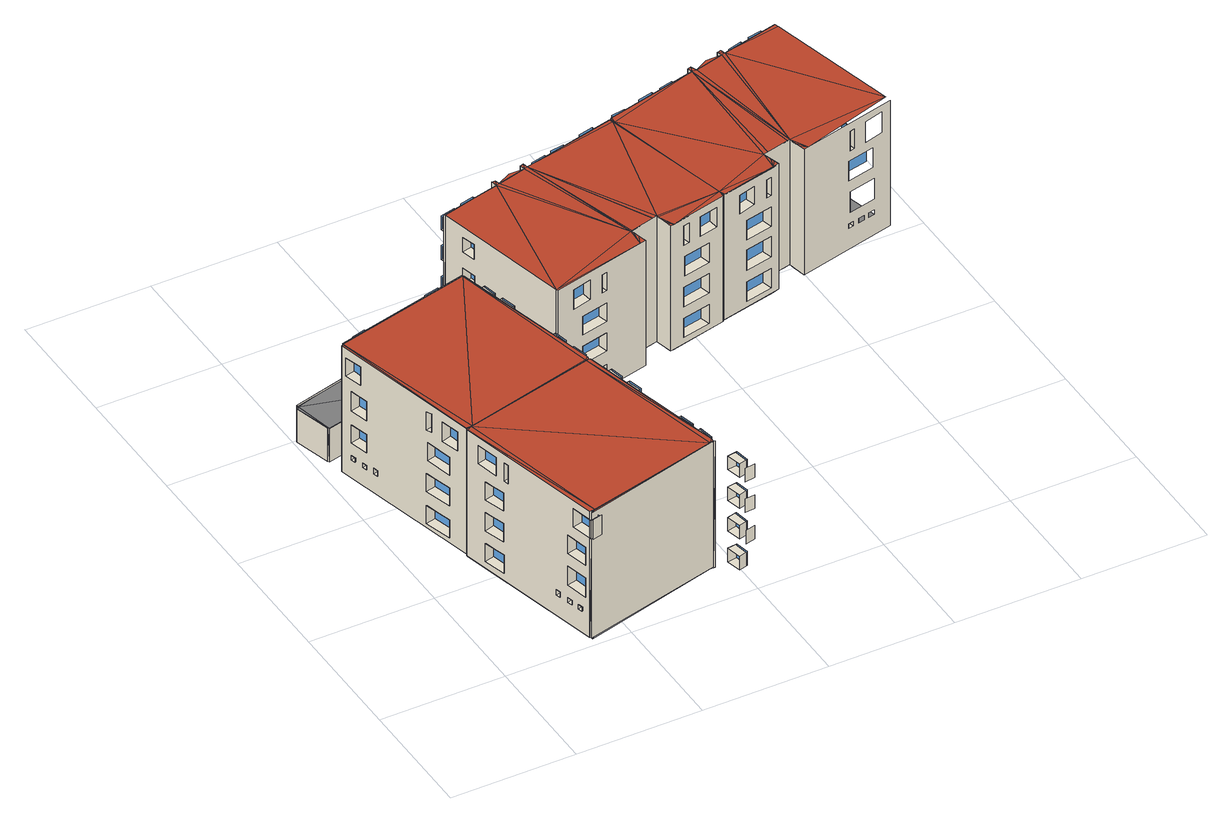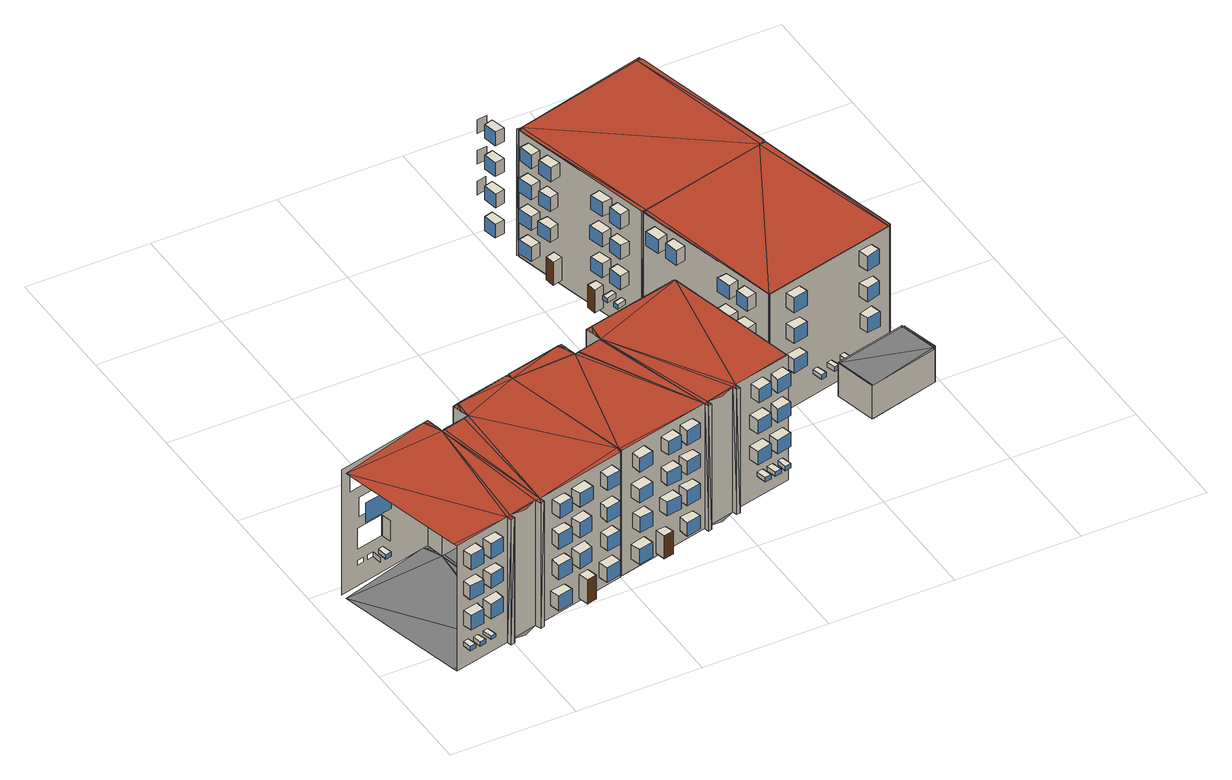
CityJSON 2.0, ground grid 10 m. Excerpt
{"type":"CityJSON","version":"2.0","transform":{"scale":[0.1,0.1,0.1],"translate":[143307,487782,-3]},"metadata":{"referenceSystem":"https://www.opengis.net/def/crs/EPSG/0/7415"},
"CityObjects":{
"building1":{"type":"Building","geometry":[{"type":"MultiSurface","lod":"2.2","boundaries":[[[0,1,2]],[[3,0,2]],[[4,0,5]],[[6,7,3]],[[3,2,8]],[[0,9,1]],[[2,10,8]],[[9,11,1]],[[12,13,2,1],[14,15,16,17],[18,19,20,21],[22,23,24,25],[26,27,28,29],[30,31,32,33],[34,35,36,37],[38,39,40,41],[42,43,44,45],[46,47,48,49],[50,51,52,53],[54,55,56,57]],[[41,58,59,40]],[[33,60,61,32]],[[37,62,63,36]],[[40,59,64,39]],[[38,65,58,41]],[[57,66,67,56]],[[54,68,66,57]],[[56,67,69,55]],[[70,71,72,73]],[[55,69,68,54]],[[32,61,74,31]],[[36,63,75,35]],[[30,76,60,33]],[[34,77,62,37]],[[39,64,65,38]],[[53,78,79,52]],[[50,80,78,53]],[[52,79,81,51]],[[31,74,76,30]],[[35,75,77,34]],[[51,81,80,50]],[[49,82,83,48]],[[46,84,82,49]],[[48,83,85,47]],[[47,85,84,46]],[[10,86,8]],[[87,11,9]],[[65,64,59,58]],[[13,86,10]],[[87,12,11]],[[68,69,67,66]],[[76,74,61,60]],[[77,75,63,62]],[[45,88,89,44]],[[42,90,88,45]],[[44,89,91,43]],[[92,93,94]],[[12,95,96]],[[43,91,90,42]],[[29,97,98,28]],[[21,99,100,20]],[[25,101,102,24]],[[80,81,79,78]],[[17,103,104,16]],[[26,105,97,29]],[[28,98,106,27]],[[18,107,99,21]],[[20,100,108,19]],[[22,109,101,25]],[[24,102,110,23]],[[84,85,83,82]],[[14,111,103,17]],[[16,104,112,15]],[[27,106,105,26]],[[19,108,107,18]],[[23,110,109,22]],[[113,114,92,12],[115,116,117,118],[119,120,121,122],[123,124,125,126],[127,128,129,130],[131,132,133,134],[135,136,137,138],[139,140,141,142],[143,144,145,146],[147,148,149,150],[151,152,153,154],[155,156,157,158]],[[15,112,111,14]],[[130,159,160,129]],[[94,93,161]],[[95,162,96]],[[127,163,159,130]],[[129,160,164,128]],[[154,165,166,153]],[[146,167,168,145]],[[150,169,170,149]],[[93,114,161]],[[162,113,96]],[[128,164,163,127]],[[151,171,165,154]],[[153,166,172,152]],[[143,173,167,146]],[[145,168,174,144]],[[147,175,169,150]],[[149,170,176,148]],[[90,91,89,88]],[[158,177,178,157]],[[155,179,177,158]],[[157,178,180,156]],[[152,172,171,151]],[[144,174,173,143]],[[148,176,175,147]],[[156,180,179,155]],[[105,106,98,97]],[[107,108,100,99]],[[109,110,102,101]],[[111,112,104,103]],[[114,113,161]],[[181,182,183]],[[113,162,161]],[[184,185,183,182]],[[183,185,181]],[[184,182,186]],[[181,186,182]],[[187,188,186]],[[187,186,181]],[[142,189,190,141]],[[141,190,191,140]],[[139,192,189,142]],[[163,164,160,159]],[[161,162,193]],[[140,191,192,139]],[[162,194,193]],[[126,195,196,125]],[[122,197,198,121]],[[138,199,200,137]],[[137,200,201,136]],[[135,202,199,138]],[[185,184,203]],[[181,185,203]],[[184,186,204]],[[171,172,166,165]],[[173,174,168,167]],[[136,201,202,135]],[[175,176,170,169]],[[118,205,206,117]],[[123,207,195,126]],[[125,196,208,124]],[[119,209,197,122]],[[121,198,210,120]],[[134,211,212,133]],[[133,212,213,132]],[[131,214,211,134]],[[179,180,178,177]],[[115,215,205,118]],[[117,206,216,116]],[[124,208,207,123]],[[120,210,209,119]],[[132,213,214,131]],[[184,204,203]],[[116,216,215,115]],[[203,204,217]],[[203,217,218]],[[192,191,190,189]],[[202,201,200,199]],[[207,208,196,195]],[[209,210,198,197]],[[214,213,212,211]],[[215,216,206,205]],[[219,220,221,222]],[[223,224,225,226]],[[227,228,229,230]],[[187,181,231]],[[186,188,232]],[[233,181,203]],[[204,186,234]],[[203,218,235]],[[236,217,204]],[[222,221,237,238]],[[239,240,220,219]],[[241,242,224,223]],[[226,225,243,244]],[[240,237,221,220]],[[245,246,228,227]],[[230,229,247,248]],[[6,249,7]],[[250,4,5]],[[242,243,225,224]],[[246,247,229,228]],[[250,87,9]],[[8,86,249]],[[238,237,240,239]],[[244,243,242,241]],[[248,247,246,245]],[[188,187,231,232]],[[217,218,251,252]],[[94,161,253]],[[254,162,95]],[[193,255,161]],[[194,162,256]],[[233,231,181]],[[234,186,232]],[[233,203,235]],[[204,234,236]],[[0,3,257,258]],[[259,260,261,262]],[[263,264,260,259]],[[262,261,265,266]],[[264,265,261,260]],[[266,265,264,263]],[[12,92,267,268]],[[12,13,269,268]],[[270,271,272,273]],[[256,255,193,194],[241,244,226,223],[239,238,222,219],[245,248,230,227],[274,275,276,277],[278,279,280,281],[282,283,284,285],[263,266,262,259],[286,287,273,270],[288,289,290,291]],[[273,272,292,287]],[[286,293,271,270]],[[293,292,272,271]],[[287,292,293,286]],[[234,232,231]],[[233,234,231]],[[294,234,233]],[[294,295,234]],[[233,296,294]],[[234,295,297]],[[234,297,236]],[[233,235,296]],[[252,251,294,295]],[[297,252,236]],[[235,251,296]],[[86,298,249]],[[299,87,250]],[[291,300,301,290]],[[288,302,300,291]],[[290,301,303,289]],[[302,303,301,300]],[[299,254,95]],[[94,253,304]],[[289,303,302,288]],[[161,255,253]],[[256,162,254]],[[281,305,306,280]],[[285,307,308,284]],[[277,309,310,276]],[[278,311,305,281]],[[280,306,312,279]],[[282,313,307,285]],[[284,308,314,283]],[[311,312,306,305]],[[276,310,315,275]],[[274,316,309,277]],[[313,314,308,307]],[[316,315,310,309]],[[279,312,311,278]],[[283,314,313,282]],[[275,315,316,274]],[[249,317,257]],[[250,258,318]],[[257,319,249]],[[258,250,320]],[[257,258,320]],[[249,298,317]],[[299,250,318]],[[257,320,319]],[[321,322,323,324]],[[325,326,327,328]],[[329,330,331,332]],[[333,334,335,336]],[[337,338,339,340]],[[341,342,343,344]],[[345,346,347,348]],[[258,257,349,350],[351,352,353,354],[355,356,357,358],[359,360,361,362],[363,364,365,366],[367,368,369,370],[371,372,373,374],[375,376,377,378],[379,380,381,382],[383,384,385,386],[387,388,389,390],[391,392,393,394],[395,396,397,398],[399,400,401,402],[403,404,405,406],[407,408,409,410],[411,412,413,414],[415,416,417,418]],[[336,335,419,420]],[[421,422,334,333]],[[340,339,423,424]],[[425,426,338,337]],[[344,343,427,428]],[[429,430,342,341]],[[348,347,431,432]],[[433,434,346,345]],[[298,349,317]],[[350,299,318]],[[420,419,422,421]],[[424,423,426,425]],[[428,427,430,429]],[[432,431,434,433]],[[388,435,436,387]],[[396,437,438,395]],[[400,439,440,399]],[[380,441,442,379]],[[387,436,443,390]],[[389,444,435,388]],[[395,438,445,398]],[[397,446,437,396]],[[399,440,447,402]],[[401,448,439,400]],[[379,442,449,382]],[[381,450,441,380]],[[390,443,444,389]],[[398,445,446,397]],[[402,447,448,401]],[[382,449,450,381]],[[451,267,304]],[[268,452,299]],[[392,453,454,391]],[[269,349,298]],[[268,299,350]],[[384,455,456,383]],[[376,457,458,375]],[[391,454,459,394]],[[393,460,453,392]],[[385,461,455,384]],[[383,456,462,386]],[[377,463,457,376]],[[375,458,464,378]],[[412,465,466,411]],[[411,466,467,414]],[[413,468,465,412]],[[394,459,460,393]],[[386,462,461,385]],[[378,464,463,377]],[[414,467,468,413]],[[269,268,350]],[[269,350,349]],[[253,451,304]],[[299,452,254]],[[335,334,422,419]],[[339,338,426,423]],[[343,342,430,427]],[[347,346,434,431]],[[416,469,470,415]],[[364,471,472,363]],[[372,473,474,371]],[[356,475,476,355]],[[415,470,477,418]],[[417,478,469,416]],[[418,477,478,417]],[[436,435,444,443]],[[438,437,446,445]],[[440,439,448,447]],[[442,441,450,449]],[[365,479,471,364]],[[363,472,480,366]],[[371,474,481,374]],[[373,482,473,372]],[[355,476,483,358]],[[357,484,475,356]],[[366,480,479,365]],[[374,481,482,373]],[[358,483,484,357]],[[408,485,486,407]],[[407,486,487,410]],[[409,488,485,408]],[[410,487,488,409]],[[268,267,489,490],[491,492,493,494],[495,496,497,498],[499,500,501,502],[503,504,505,506],[507,508,509,510],[511,512,513,514],[515,516,517,518],[519,520,521,522],[523,524,525,526],[527,528,529,530]],[[352,531,532,351]],[[368,533,534,367]],[[360,535,536,359]],[[404,537,538,403]],[[454,453,460,459]],[[456,455,461,462]],[[458,457,463,464]],[[351,532,539,354]],[[353,540,531,352]],[[367,534,541,370]],[[369,542,533,368]],[[359,536,543,362]],[[361,544,535,360]],[[403,538,545,406]],[[405,546,537,404]],[[406,545,546,405]],[[466,465,468,467]],[[354,539,540,353]],[[370,541,542,369]],[[362,543,544,361]],[[489,451,253]],[[452,490,254]],[[524,547,548,523]],[[523,548,549,526]],[[525,550,547,524]],[[526,549,550,525]],[[520,551,552,519]],[[255,254,253]],[[255,256,254]],[[519,552,553,522]],[[521,554,551,520]],[[253,254,489]],[[522,553,554,521]],[[254,490,489]],[[470,469,478,477]],[[472,471,479,480]],[[474,473,482,481]],[[476,475,484,483]],[[486,485,488,487]],[[532,531,540,539]],[[534,533,542,541]],[[536,535,544,543]],[[538,537,546,545]],[[528,555,556,527]],[[504,557,558,503]],[[512,559,560,511]],[[496,561,562,495]],[[527,556,563,530]],[[529,564,555,528]],[[530,563,564,529]],[[503,558,565,506]],[[505,566,557,504]],[[511,560,567,514]],[[513,568,559,512]],[[495,562,569,498]],[[497,570,561,496]],[[548,547,550,549]],[[506,565,566,505]],[[514,567,568,513]],[[498,569,570,497]],[[516,571,572,515]],[[508,573,574,507]],[[500,575,576,499]],[[492,577,578,491]],[[515,572,579,518]],[[517,580,571,516]],[[507,574,581,510]],[[509,582,573,508]],[[499,576,583,502]],[[501,584,575,500]],[[491,578,585,494]],[[493,586,577,492]],[[552,551,554,553]],[[518,579,580,517]],[[510,581,582,509]],[[502,583,584,501]],[[494,585,586,493]],[[556,555,564,563]],[[558,557,566,565]],[[560,559,568,567]],[[562,561,570,569]],[[572,571,580,579]],[[574,573,582,581]],[[576,575,584,583]],[[578,577,586,585]],[[587,588,589]],[[590,587,589]],[[591,592,589,588],[593,594,595,596],[597,598,599,600],[601,602,603,604]],[[591,605,606]],[[592,591,606]],[[600,607,608,599]],[[604,609,610,603]],[[596,611,612,595]],[[597,613,607,600]],[[599,608,614,598]],[[601,615,609,604]],[[603,610,616,602]],[[593,617,611,596]],[[595,612,618,594]],[[598,614,613,597]],[[602,616,615,601]],[[594,618,617,593]],[[619,620,621,622]],[[623,624,625,626]],[[627,628,629,630]],[[631,632,633,634]],[[613,614,608,607]],[[615,616,610,609]],[[617,618,612,611]],[[635,636,632,631]],[[634,633,637,638]],[[636,637,633,632]],[[639,640,641,642]],[[638,637,636,635]],[[643,644,620,619]],[[622,621,645,646]],[[647,648,624,623]],[[626,625,649,650]],[[651,652,628,627]],[[630,629,653,654]],[[644,645,621,620]],[[648,649,625,624]],[[652,653,629,628]],[[592,655,589]],[[588,656,591]],[[657,658,659,660]],[[655,592,606]],[[591,656,605]],[[661,662,658,657]],[[660,659,663,664]],[[665,666,667,668]],[[669,670,671,672]],[[673,674,675,676]],[[646,645,644,643]],[[650,649,648,647]],[[677,678,640,639]],[[642,641,679,680]],[[654,653,652,651]],[[662,663,659,658]],[[641,640,678,679]],[[672,671,681,682]],[[683,684,670,669]],[[664,663,662,661]],[[671,670,684,681]],[[589,685,590]],[[686,588,587]],[[682,681,684,683]],[[687,688,689,690]],[[691,692,693,694]],[[695,696,697,698]],[[699,700,701,702]],[[656,655,606,605],[643,646,622,619],[703,704,690,687],[647,650,626,623],[705,706,694,691],[651,654,630,627],[707,708,698,695],[635,638,634,631],[661,664,660,657],[709,710,702,699]],[[680,679,678,677]],[[709,711,700,699]],[[702,701,712,710]],[[713,714,715,716]],[[711,712,701,700]],[[717,718,666,665]],[[668,667,719,720]],[[721,722,714,713]],[[716,715,723,724]],[[710,712,711,709]],[[725,726,674,673]],[[676,675,727,728]],[[667,666,718,719]],[[715,714,722,723]],[[675,674,726,727]],[[703,729,688,687]],[[690,689,730,704]],[[729,730,689,688]],[[705,731,692,691]],[[694,693,732,706]],[[707,733,696,695]],[[698,697,734,708]],[[731,732,693,692]],[[733,734,697,696]],[[724,723,722,721]],[[704,730,729,703]],[[587,590,735,736],[642,639,677,680],[737,738,739,740],[668,665,717,720],[676,673,725,728],[672,669,683,682],[716,713,721,724],[741,742,743,744]],[[742,745,746,741]],[[706,732,731,705]],[[738,747,748,737]],[[708,734,733,707]],[[741,746,749,744]],[[743,750,745,742]],[[739,751,747,738]],[[737,748,752,740]],[[746,745,750,749]],[[748,747,751,752]],[[720,719,718,717]],[[744,749,750,743]],[[656,588,753]],[[655,754,589]],[[728,727,726,725]],[[740,752,751,739]],[[754,685,589]],[[753,588,686]],[[755,756,655,656]],[[757,655,756]],[[656,758,755]],[[756,755,758]],[[759,655,757]],[[656,760,758]],[[756,758,757]],[[757,760,759]],[[757,758,760]],[[655,759,754]],[[656,753,760]],[[760,759,761,762]],[[763,761,759]],[[760,762,764]],[[759,761,754]],[[762,760,753]],[[736,765,686]],[[685,766,735]],[[686,765,767]],[[685,768,766]],[[768,685,754]],[[753,686,767]],[[761,762,769]],[[762,770,769]],[[753,754,735,736]],[[771,761,769]],[[762,772,770]],[[769,770,772]],[[761,773,754]],[[753,774,762]],[[754,773,775]],[[776,774,753]],[[773,761,771]],[[772,762,774]],[[769,772,771]],[[771,774,773]],[[771,772,774]],[[775,773,777]],[[778,774,776]],[[753,754,779,780]],[[781,782,783,784]],[[785,786,787,788]],[[789,790,791,792]],[[793,794,795,796]],[[773,797,777]],[[798,774,778]],[[773,779,797]],[[798,780,774]],[[799,800,782,781]],[[784,783,801,802]],[[803,804,786,785]],[[788,787,805,806]],[[792,791,807,808]],[[809,810,790,789]],[[800,801,783,782]],[[796,795,811,812]],[[813,814,794,793]],[[804,805,787,786]],[[810,807,791,790]],[[814,811,795,794]],[[780,779,815,816]],[[815,817,818]],[[816,819,820]],[[818,817,821]],[[819,822,820]],[[823,818,821]],[[819,824,822]],[[802,801,800,799]],[[806,805,804,803]],[[808,807,810,809]],[[812,811,814,813]],[[825,826,827,828]],[[829,830,831,832]],[[833,834,835,836]],[[779,773,837]],[[780,838,774]],[[839,840,841,842]],[[843,844,845,846]],[[847,848,849,850]],[[851,852,853,854]],[[855,856,826,825]],[[828,827,857,858]],[[859,860,830,829]],[[832,831,861,862]],[[856,857,827,826]],[[836,835,863,864]],[[865,866,834,833]],[[860,861,831,830]],[[866,863,835,834]],[[850,849,867,868]],[[869,870,848,847]],[[849,848,870,867]],[[871,872,873,874]],[[868,867,870,869]],[[875,823,779]],[[824,876,780]],[[877,878,773,774],[799,802,784,781],[855,858,828,825],[879,880,881,882],[809,808,792,789],[859,862,832,829],[883,884,885,886],[887,888,889,890],[865,864,836,833],[813,812,796,793],[803,806,788,785],[891,892,893,894],[895,896,874,871]],[[875,818,823]],[[824,819,876]],[[895,897,872,871]],[[874,873,898,896]],[[858,857,856,855]],[[897,898,873,872]],[[862,861,860,859]],[[864,863,866,865]],[[842,841,899,900]],[[901,902,840,839]],[[896,898,897,895]],[[846,845,903,904]],[[905,906,844,843]],[[841,840,902,899]],[[816,815,907,908],[850,847,869,868],[909,910,911,912],[854,851,913,914],[846,843,905,904],[842,839,901,900]],[[845,844,906,903]],[[854,853,915,914]],[[913,916,852,851]],[[853,852,916,915]],[[910,917,918,909]],[[837,773,919]],[[774,838,920]],[[818,875,907]],[[908,876,819]],[[890,921,922,889]],[[882,923,924,881]],[[886,925,926,885]],[[894,927,928,893]],[[900,899,902,901]],[[904,903,906,905]],[[875,779,837]],[[780,876,838]],[[909,918,929,912]],[[911,930,917,910]],[[914,915,916,913]],[[918,917,930,929]],[[887,931,921,890]],[[889,922,932,888]],[[881,924,933,880]],[[879,934,923,882]],[[931,932,922,921]],[[883,935,925,886]],[[891,936,927,894]],[[885,926,937,884]],[[893,928,938,892]],[[934,933,924,923]],[[935,937,926,925]],[[936,938,928,927]],[[912,929,930,911]],[[888,932,931,887]],[[880,933,934,879]],[[884,937,935,883]],[[892,938,936,891]],[[939,908,907]],[[940,939,907]],[[907,875,940]],[[876,908,939]],[[940,875,941]],[[939,942,876]],[[877,878,940,939]],[[837,919,878]],[[920,838,877]],[[943,944,878]],[[945,946,877]],[[878,877,943]],[[877,946,943]],[[947,948,949,950]],[[951,952,953,954]],[[955,956,957,958]],[[941,875,959]],[[942,960,876]],[[961,962,963,964]],[[965,966,967,968]],[[969,875,944]],[[970,945,876]],[[971,972,973,974]],[[975,976,952,951]],[[954,953,977,978]],[[979,980,956,955]],[[958,957,981,982]],[[983,984,985,986]],[[987,988,948,947]],[[950,949,989,990]],[[976,977,953,952]],[[980,981,957,956]],[[991,992,993,994]],[[995,996,962,961]],[[964,963,997,998]],[[999,1000,966,965]],[[968,967,1001,1002]],[[949,948,988,989]],[[996,997,963,962]],[[1000,1001,967,966]],[[939,940,1003,1004],[950,947,987,990],[1005,1006,1007,1008],[994,991,1009,1010],[986,983,1011,1012],[974,971,1013,1014]],[[978,977,976,975]],[[982,981,980,979]],[[998,997,996,995]],[[1002,1001,1000,999]],[[990,989,988,987]],[[943,1015,944]],[[945,1016,946]],[[959,875,969]],[[876,960,970]],[[974,973,1017,1014]],[[1013,1018,972,971]],[[986,985,1019,1012]],[[1011,1020,984,983]],[[973,972,1018,1017]],[[994,993,1021,1010]],[[1009,1022,992,991]],[[985,984,1020,1019]],[[993,992,1022,1021]],[[1023,1024,1025,1026]],[[1006,1027,1028,1005]],[[1029,1030,1031,1032]],[[1033,1034,1035,1036]],[[1037,1038,1039,1040]],[[1005,1028,1041,1008]],[[1007,1042,1027,1006]],[[1028,1027,1042,1041]],[[1043,1044,1024,1023]],[[1026,1025,1045,1046]],[[1044,1045,1025,1024]],[[1014,1017,1018,1013]],[[1012,1019,1020,1011]],[[1010,1021,1022,1009]],[[1008,1041,1042,1007]],[[1016,1015,943,946],[975,978,954,951],[995,998,964,961],[1047,1048,1032,1029],[1049,1050,1051,1052],[1053,1054,1040,1037],[1055,1056,1057,1058],[1059,1060,1036,1033],[1061,1062,1063,1064],[979,982,958,955],[999,1002,968,965],[1065,1066,1067,1068],[1043,1046,1026,1023]],[[1046,1045,1044,1043]],[[1015,969,944]],[[970,1016,945]],[[1047,1069,1030,1029]],[[1032,1031,1070,1048]],[[1036,1035,1071,1060]],[[1059,1072,1034,1033]],[[1069,1070,1031,1030]],[[1053,1073,1038,1037]],[[1040,1039,1074,1054]],[[1072,1071,1035,1034]],[[1073,1074,1039,1038]],[[1004,1075,960]],[[1003,959,1076]],[[969,1077,959]],[[1078,970,960]],[[1077,1076,959]],[[1075,1078,960]],[[970,969,1003,1004]],[[1048,1070,1069,1047]],[[1060,1071,1072,1059]],[[1054,1074,1073,1053]],[[1052,1079,1080,1051]],[[1058,1081,1082,1057]],[[1064,1083,1084,1063]],[[1068,1085,1086,1067]],[[1015,1087,969]],[[970,1088,1016]],[[970,969,1089,1090]],[[1051,1080,1091,1050]],[[1049,1092,1079,1052]],[[1055,1093,1081,1058]],[[1057,1082,1094,1056]],[[1061,1095,1083,1064]],[[1063,1084,1096,1062]],[[1092,1091,1080,1079]],[[1067,1086,1097,1066]],[[1065,1098,1085,1068]],[[1093,1094,1082,1081]],[[1095,1096,1084,1083]],[[1098,1097,1086,1085]],[[1015,1099,1087]],[[1016,1088,1100]],[[1050,1091,1092,1049]],[[1056,1094,1093,1055]],[[1062,1096,1095,1061]],[[1066,1097,1098,1065]],[[1090,1089,1101,1102]],[[1103,1102,1104]],[[1105,1106,1101]],[[1105,1107,1106]],[[1108,1103,1104]],[[1106,1107,1089]],[[1090,1108,1104]],[[1015,1089,1099]],[[1090,1016,1100]],[[1015,1109,1089]],[[1090,1110,1016]],[[1015,1016,1111]],[[1016,1112,1111]],[[1113,1015,1111]],[[1112,1016,1114]],[[1111,1112,1113]],[[1112,1114,1113]],[[1016,1110,1114]],[[1113,1109,1015]],[[1114,1113,1109,1110]],[[1089,1109,1115]],[[1090,1116,1110]],[[1110,1109,1115,1116]],[[1117,1115,1109]],[[1110,1116,1118]],[[1119,1089,1115]],[[1090,1120,1116]],[[1106,1089,1121]],[[1090,1104,1122]],[[1115,1116,1123]],[[1115,1123,1124]],[[1119,1115,1124]],[[1123,1116,1120]],[[1124,1123,1125]],[[1125,1119,1124]],[[1123,1120,1126]],[[1123,1126,1125]],[[1126,1120,1119]],[[1125,1126,1119]],[[1102,1101,1127,1128],[1129,1130,1131,1132],[1133,1134,1135,1136],[1137,1138,1139,1140],[1141,1142,1143,1144],[1145,1146,1147,1148],[1149,1150,1151,1152],[1153,1154,1155,1156]],[[1121,1089,1119]],[[1090,1122,1120]],[[1146,1157,1158,1145]],[[1138,1159,1160,1137]],[[1130,1161,1162,1129]],[[1142,1163,1164,1141]],[[1145,1158,1165,1148]],[[1147,1166,1157,1146]],[[1129,1162,1167,1132]],[[1131,1168,1161,1130]],[[1158,1157,1166,1165]],[[1162,1161,1168,1167]],[[1148,1165,1166,1147]],[[1132,1167,1168,1131]],[[1169,1170,1171,1172]],[[1173,1174,1175,1176]],[[1177,1178,1179,1180]],[[1150,1181,1182,1149]],[[1160,1159,1183,1184]],[[1185,1186,1170,1169]],[[1172,1171,1187,1188]],[[1189,1190,1174,1173]],[[1176,1175,1191,1192]],[[1193,1194,1178,1177]],[[1180,1179,1195,1196]],[[1186,1187,1171,1170]],[[1190,1191,1175,1174]],[[1194,1195,1179,1178]],[[1197,1198,1199,1200]],[[1201,1202,1198,1197]],[[1200,1199,1203,1204]],[[1202,1203,1199,1198]],[[1188,1187,1186,1185]],[[1192,1191,1190,1189]],[[1204,1203,1202,1201]],[[1196,1195,1194,1193]],[[1205,1206,1119,1120],[1189,1192,1176,1173],[1207,1208,1209,1210],[1193,1196,1180,1177],[1211,1212,1213,1214],[1185,1188,1172,1169],[1215,1216,1217,1218],[1201,1204,1200,1197],[1219,1220,1221,1222],[1223,1224,1225,1226]],[[1222,1227,1228,1221]],[[1218,1229,1230,1217]],[[1210,1231,1232,1209]],[[1120,1122,1233]],[[1234,1121,1119]],[[1214,1235,1236,1213]],[[1219,1237,1227,1222]],[[1221,1228,1238,1220]],[[1237,1238,1228,1227]],[[1206,1234,1119]],[[1120,1233,1205]],[[1220,1238,1237,1219]],[[1215,1239,1229,1218]],[[1217,1230,1240,1216]],[[1207,1241,1231,1210]],[[1209,1232,1242,1208]],[[1239,1240,1230,1229]],[[1211,1243,1235,1214]],[[1213,1236,1244,1212]],[[1241,1242,1232,1231]],[[1243,1244,1236,1235]],[[1226,1245,1246,1225]],[[1223,1247,1245,1226]],[[1225,1246,1248,1224]],[[1247,1248,1246,1245]],[[1216,1240,1239,1215]],[[1208,1242,1241,1207]],[[1212,1244,1243,1211]],[[1224,1248,1247,1223]]],"semantics":{"surfaces":[{"type":"WallSurface","on_footprint_edge":true},{"type":"RoofSurface"},{"type":"GroundSurface"},{"type":"Window"},{"type":"Door"}],"values":[0,0,1,2,2,1,2,1,0,0,0,0,0,0,0,0,0,0,0,0,0,0,0,0,0,0,0,0,0,0,0,0,0,0,2,1,3,2,1,3,3,3,0,0,0,2,1,0,0,0,0,3,0,0,0,0,0,0,0,3,0,0,0,0,0,0,0,0,2,1,0,0,0,0,0,2,1,0,0,0,0,0,0,0,3,0,0,0,0,0,0,0,3,3,3,3,0,0,0,0,2,2,0,0,0,0,0,0,3,0,0,0,0,0,0,0,0,0,2,2,3,3,0,3,0,0,0,0,0,0,0,0,3,0,0,0,0,0,0,0,0,0,3,3,3,3,3,3,0,0,0,2,2,2,2,2,2,0,0,0,0,3,0,0,2,1,3,3,1,2,0,0,0,0,0,2,1,2,1,2,2,2,2,0,0,0,0,3,0,0,0,0,0,0,0,3,0,0,0,0,0,2,2,2,2,0,2,2,2,1,0,0,0,3,1,2,0,2,1,0,0,0,0,0,0,0,3,0,0,3,3,0,0,0,2,1,2,1,0,2,1,0,0,0,0,0,0,0,0,0,0,0,0,0,0,0,0,0,2,1,0,0,0,0,0,0,0,0,0,0,0,0,0,0,0,0,0,0,0,0,2,1,0,2,1,0,0,0,0,0,0,0,0,0,0,0,0,0,0,0,0,0,2,1,3,3,3,3,0,0,0,0,0,0,0,3,3,3,3,0,0,0,0,0,0,0,0,0,0,0,0,0,0,0,0,0,0,3,3,3,0,0,0,0,0,0,0,0,0,4,0,0,0,2,1,0,0,0,0,0,0,0,0,0,0,0,0,4,3,3,3,3,3,3,3,3,0,0,0,0,0,0,0,0,0,0,0,0,0,3,0,0,0,0,0,0,0,0,0,0,0,0,0,0,0,3,0,0,0,0,4,3,3,3,3,3,3,3,0,0,0,0,0,0,0,0,0,0,0,0,0,0,0,0,0,0,0,0,0,3,3,3,0,0,3,0,0,0,0,0,0,0,0,3,3,3,2,1,0,2,1,0,0,0,0,0,0,0,0,0,0,3,3,0,0,0,3,2,1,0,0,0,0,0,0,0,0,0,0,3,0,0,0,0,0,0,0,3,3,3,0,0,3,0,0,0,0,3,3,0,0,0,0,0,0,0,0,0,0,0,3,3,0,0,1,2,0,0,2,1,0,2,1,0,2,1,0,0,0,2,1,0,2,1,2,1,1,2,1,2,2,1,0,0,0,2,1,0,2,1,2,1,2,1,0,0,0,2,1,0,0,0,0,0,2,1,2,1,0,0,0,0,0,0,3,0,0,3,3,3,0,2,1,2,1,2,1,0,0,0,0,0,0,0,2,1,0,0,0,0,0,0,0,0,3,0,0,3,3,0,0,3,0,0,2,1,0,2,1,0,0,0,4,0,0,0,0,0,0,0,3,0,3,0,0,3,0,2,1,2,1,0,0,0,0,0,0,2,1,0,0,0,3,0,0,0,0,3,0,0,0,0,3,3,3,0,0,0,0,0,0,0,2,1,2,1,0,2,1,2,1,0,0,0,0,0,2,1,0,0,2,1,0,0,0,0,0,0,0,0,3,3,0,0,0,0,0,3,3,3,0,0,0,0,0,0,2,1,2,1,0,0,0,0,3,0,0,3,3,0,0,0,0,0,0,0,3,0,0,4,0,0,0,0,0,0,2,1,0,0,0,0,3,0,0,3,3,1,2,2,1,2,1,0,0,0,0,0,0,0,0,2,1,0,0,0,0,0,0,0,3,0,0,3,3,3,2,1,0,0,0,0,0,1,2,2,1,2,1,2,1,2,1,0,0,2,1,0,0,1,2,0,2,1,0,2,1,2,1,2,1,0,0,2,1,0,2,1,0,0,0,0,2,1,0,0,0,0,0,0,0,0,3,3,0,0,0,0,0,0,3,0,0,0,0,0,0,3,3,3,0,0,0,3,0,0,0,0,0,0,0,0,1,2,0,0,0,3,2,1,0,0,0,0,0,3,0,0,3,3,0,0,0,3,0,0,0,0]}}]}
},
"vertices":[
[73,8,116],[72,9,116],[72,9,5],[73,8,5],[75,9,116],[73,7,116],[75,9,5],[73,7,5],[76,9,5],[76,9,116],[43,129,5],[43,129,116],[43,131,116],[43,131,5],[46,120,108],[46,120,92],[50,102,92],[50,102,108],[47,112,81],[47,112,65],[52,95,65],[52,95,81],[47,112,54],[47,112,38],[52,95,38],[52,95,54],[47,112,27],[47,112,11],[52,94,11],[52,94,27],[67,31,55],[67,31,38],[71,13,38],[71,13,55],[67,31,82],[67,31,66],[71,13,66],[71,13,82],[68,25,109],[68,25,93],[72,7,93],[72,7,109],[52,94,108],[52,94,92],[53,90,92],[53,90,108],[64,42,28],[64,42,23],[65,38,23],[65,38,28],[67,31,27],[67,31,23],[68,27,23],[68,27,27],[69,20,28],[69,20,24],[70,16,24],[70,16,28],[80,9,109],[80,9,93],[79,15,55],[79,15,38],[79,15,82],[79,15,66],[76,27,93],[76,27,109],[78,18,28],[78,18,24],[77,22,28],[77,22,24],[73,6,93],[81,8,93],[81,8,110],[73,6,110],[75,33,38],[75,33,66],[75,33,55],[75,33,82],[75,29,27],[75,29,23],[74,33,27],[74,33,23],[73,40,28],[73,40,23],[72,44,28],[72,44,23],[47,132,5],[47,132,116],[60,92,108],[60,92,92],[59,96,108],[59,96,92],[43,131,6],[43,132,6],[48,132,6],[48,132,116],[43,132,116],[59,96,27],[59,96,11],[59,97,81],[59,97,65],[59,97,54],[59,97,38],[58,104,108],[58,104,92],[55,114,27],[55,114,11],[55,114,81],[55,114,65],[55,114,54],[55,114,38],[53,122,108],[53,122,92],[13,254,116],[13,254,6],[14,250,108],[14,250,92],[18,236,92],[18,236,108],[15,244,82],[15,244,65],[19,229,65],[19,229,82],[15,244,53],[15,244,37],[19,229,37],[19,229,53],[37,155,108],[37,155,91],[41,140,91],[41,140,108],[15,244,26],[15,244,22],[16,240,22],[16,240,26],[18,233,26],[18,233,22],[19,229,22],[19,229,26],[21,223,27],[21,223,22],[22,219,22],[22,219,27],[33,170,26],[33,170,10],[39,148,10],[39,148,26],[33,170,54],[33,170,38],[39,148,38],[39,148,54],[34,170,81],[34,170,65],[39,148,65],[39,148,81],[33,170,108],[33,170,92],[35,166,92],[35,166,108],[48,142,108],[48,142,91],[15,255,6],[15,255,116],[45,157,108],[45,157,91],[47,150,81],[47,150,65],[47,150,26],[47,150,10],[47,150,54],[47,150,38],[41,172,81],[41,172,65],[41,172,26],[41,172,10],[41,172,54],[41,172,38],[42,168,108],[42,168,92],[41,172,108],[41,172,92],[11,268,6],[10,268,35],[10,268,6],[2,298,35],[2,298,6],[11,268,35],[11,267,6],[11,267,35],[29,221,27],[29,221,22],[28,225,22],[28,225,27],[15,256,6],[15,256,116],[27,231,53],[27,231,37],[27,231,82],[27,231,65],[27,231,26],[27,231,22],[26,235,22],[26,235,26],[4,299,6],[4,299,35],[25,237,108],[25,237,92],[23,246,53],[23,246,37],[23,246,82],[23,246,65],[24,242,26],[24,242,22],[23,246,22],[23,246,26],[22,252,108],[22,252,92],[4,301,35],[4,301,6],[30,260,81],[29,267,81],[29,267,69],[30,260,69],[31,260,109],[29,267,109],[29,267,96],[31,260,96],[31,260,55],[29,268,55],[29,268,42],[31,260,42],[69,281,6],[69,281,35],[69,282,6],[69,282,35],[61,316,6],[61,316,35],[40,270,69],[42,262,69],[42,262,81],[40,270,81],[42,262,109],[40,270,109],[40,270,96],[42,262,96],[42,263,55],[40,270,55],[40,270,42],[42,263,42],[182,35,5],[182,35,116],[62,316,6],[62,316,35],[124,281,6],[124,281,116],[124,282,6],[124,282,116],[185,36,5],[185,36,116],[56,266,28],[54,274,28],[54,274,24],[56,266,24],[60,267,28],[58,275,28],[58,275,24],[60,267,24],[155,158,6],[155,158,116],[155,158,5],[68,269,28],[66,276,28],[66,276,24],[68,269,24],[109,278,55],[109,278,43],[97,276,43],[97,276,55],[109,278,82],[109,278,69],[97,276,69],[97,276,82],[109,278,109],[109,278,96],[97,276,96],[97,276,109],[72,270,28],[72,270,24],[84,272,28],[84,272,24],[80,271,24],[80,271,28],[70,277,24],[70,277,28],[70,282,6],[70,282,35],[62,315,6],[62,315,35],[152,158,5],[152,158,116],[78,279,28],[78,279,24],[82,280,28],[82,280,24],[152,158,6],[95,283,82],[95,283,69],[95,283,109],[95,283,96],[95,283,55],[95,283,43],[107,286,82],[107,286,69],[107,286,109],[107,286,96],[107,286,43],[107,286,55],[185,38,5],[185,38,116],[186,35,5],[186,35,116],[193,4,56],[201,6,56],[201,6,44],[193,4,44],[193,5,110],[201,6,110],[201,6,98],[193,5,98],[193,5,83],[201,6,83],[201,6,71],[193,5,71],[192,11,17],[199,13,17],[199,13,29],[192,11,29],[192,11,98],[199,13,98],[199,13,110],[192,11,110],[192,11,71],[199,13,71],[199,13,83],[192,11,83],[192,11,44],[199,13,44],[199,13,56],[192,11,56],[156,157,5],[156,157,116],[162,134,110],[162,134,97],[159,145,97],[159,145,110],[166,116,110],[166,116,98],[163,128,98],[163,128,110],[162,134,83],[162,134,71],[159,146,71],[159,146,83],[166,115,83],[166,115,71],[163,127,71],[163,127,83],[162,134,56],[162,134,44],[159,145,44],[159,145,56],[166,116,56],[166,116,44],[163,127,44],[163,127,56],[178,64,110],[178,64,98],[175,76,98],[175,76,110],[183,46,110],[183,46,98],[180,57,98],[180,57,110],[178,64,83],[178,64,71],[176,75,71],[176,75,83],[183,45,83],[183,45,71],[180,57,71],[180,57,83],[178,64,56],[178,64,44],[176,75,44],[176,75,56],[183,45,56],[183,45,44],[180,57,44],[180,57,56],[183,45,29],[183,45,17],[180,57,17],[180,57,29],[161,138,29],[161,138,25],[160,142,25],[160,142,29],[163,128,29],[163,128,25],[162,132,25],[162,132,29],[177,71,29],[177,71,9],[175,79,9],[175,79,29],[167,113,29],[167,113,9],[165,120,9],[165,120,29],[197,24,29],[189,23,29],[189,23,17],[197,24,17],[197,24,110],[189,23,110],[189,23,98],[197,24,98],[197,24,83],[189,23,83],[189,23,71],[197,24,71],[197,25,56],[189,23,56],[189,23,44],[197,25,44],[191,47,71],[191,47,83],[191,47,44],[191,47,56],[191,47,17],[191,47,29],[190,47,98],[190,47,110],[188,59,83],[188,59,71],[188,59,56],[188,59,44],[188,59,29],[188,59,17],[188,59,110],[188,59,98],[155,160,6],[155,160,116],[186,65,44],[186,65,56],[186,66,71],[186,66,83],[186,66,98],[186,66,110],[183,77,56],[183,77,44],[183,77,71],[183,77,83],[183,78,98],[183,78,110],[184,73,9],[184,73,29],[183,81,29],[183,81,9],[174,114,9],[174,114,29],[174,117,71],[174,117,83],[174,118,44],[174,118,56],[174,118,98],[174,118,110],[173,122,29],[173,122,9],[171,129,71],[171,129,83],[171,129,56],[171,129,44],[171,129,110],[171,129,98],[171,130,25],[171,130,29],[170,134,29],[170,134,25],[125,281,6],[125,281,116],[131,258,110],[131,258,98],[128,269,98],[128,269,110],[135,240,110],[135,240,98],[132,251,98],[132,251,110],[131,258,83],[131,258,70],[128,269,70],[128,269,83],[135,239,83],[135,239,70],[132,251,70],[132,251,83],[131,257,56],[131,257,43],[128,269,43],[128,269,56],[135,239,56],[135,239,43],[132,251,43],[132,251,56],[131,257,29],[131,257,17],[128,269,17],[128,269,29],[148,188,110],[148,188,97],[145,199,97],[145,199,110],[152,169,109],[152,169,97],[149,181,97],[149,181,109],[136,236,29],[136,236,8],[134,244,8],[134,244,29],[169,136,97],[169,136,110],[169,136,44],[169,136,56],[169,136,71],[169,136,83],[168,140,25],[168,140,29],[167,147,110],[167,147,97],[167,147,56],[167,147,44],[167,147,83],[167,147,71],[167,144,29],[167,144,25],[160,171,97],[160,171,109],[157,183,109],[157,183,97],[155,190,97],[155,190,110],[153,201,110],[153,201,97],[144,238,8],[144,238,29],[143,241,70],[143,241,83],[143,241,43],[143,241,56],[143,241,98],[143,241,110],[142,246,29],[142,246,8],[140,253,83],[140,253,70],[140,253,56],[140,253,43],[140,253,110],[140,253,98],[139,259,17],[139,259,29],[139,259,43],[139,259,56],[138,259,70],[138,259,83],[138,260,98],[138,260,110],[136,271,29],[136,271,17],[136,271,56],[136,271,43],[136,271,83],[136,271,70],[136,271,110],[136,271,98],[174,235,116],[173,236,116],[173,236,6],[174,235,6],[147,346,116],[147,346,6],[151,329,107],[151,329,94],[154,318,94],[154,318,107],[151,329,80],[151,329,67],[154,317,67],[154,317,80],[151,329,52],[151,329,39],[154,317,39],[154,317,52],[146,347,116],[146,347,6],[162,319,80],[162,319,67],[162,319,52],[162,319,39],[161,320,107],[161,320,94],[159,331,80],[159,331,67],[159,331,52],[159,331,39],[159,331,107],[159,331,94],[151,348,108],[149,356,108],[149,356,96],[151,348,96],[151,348,82],[149,356,82],[149,356,70],[151,348,70],[151,348,55],[149,356,55],[149,356,43],[151,348,43],[151,348,28],[149,356,28],[149,356,24],[151,348,24],[155,349,28],[154,357,28],[154,357,24],[155,349,24],[188,238,92],[186,246,92],[186,246,109],[188,238,109],[162,351,108],[161,359,108],[161,359,96],[162,351,96],[162,351,82],[161,359,82],[161,359,70],[162,351,70],[163,351,55],[161,359,55],[161,359,43],[163,351,43],[194,358,6],[194,358,116],[160,350,28],[158,358,28],[158,358,24],[160,350,24],[165,351,28],[163,359,28],[163,359,24],[165,351,24],[196,240,65],[194,248,65],[194,248,81],[196,240,81],[196,240,23],[194,248,23],[194,248,27],[196,240,27],[196,240,39],[194,248,39],[194,248,55],[196,240,55],[203,242,92],[202,250,92],[202,250,109],[203,242,109],[198,249,27],[200,241,27],[200,241,23],[198,249,23],[249,253,6],[249,253,116],[169,352,109],[167,360,109],[167,360,97],[169,352,97],[169,352,82],[167,360,82],[167,360,70],[169,352,70],[169,352,55],[167,360,55],[167,360,43],[169,352,43],[169,352,28],[167,360,28],[167,360,24],[169,352,24],[180,355,109],[180,355,97],[181,355,82],[181,355,70],[181,355,55],[181,355,43],[174,353,28],[174,353,24],[172,361,28],[172,361,24],[205,242,23],[203,250,23],[203,250,27],[205,242,27],[218,245,65],[216,253,65],[216,253,81],[218,245,81],[209,243,23],[207,251,23],[207,251,27],[209,243,27],[218,245,39],[216,253,39],[216,253,55],[218,245,55],[178,363,109],[178,363,97],[179,363,82],[179,363,70],[179,363,55],[179,363,43],[254,254,6],[254,254,116],[214,244,108],[214,244,92],[218,245,92],[218,245,108],[214,244,27],[214,244,23],[218,245,23],[218,245,27],[212,252,23],[212,252,27],[212,252,92],[212,252,108],[216,253,27],[216,253,23],[216,253,92],[216,253,108],[250,268,116],[250,268,6],[193,363,116],[193,363,6],[196,363,6],[196,363,116],[197,359,6],[197,359,116],[220,365,6],[220,365,116],[208,365,6],[208,365,116],[252,260,116],[252,260,6],[251,266,116],[251,266,6],[219,369,6],[219,369,116],[222,370,6],[222,370,116],[223,366,6],[223,366,116],[251,268,6],[251,268,116],[270,273,6],[270,273,116],[274,274,6],[274,274,116],[234,369,109],[232,376,109],[232,376,96],[234,369,96],[234,369,28],[232,376,28],[232,376,16],[234,369,16],[234,369,82],[232,376,82],[232,376,70],[234,369,70],[234,369,56],[232,376,56],[232,376,43],[234,369,43],[271,273,6],[271,273,116],[245,371,109],[244,379,109],[244,379,96],[245,371,96],[245,371,28],[244,379,28],[244,379,16],[245,371,16],[244,379,70],[246,371,70],[246,371,82],[244,379,82],[244,379,43],[246,371,43],[246,371,56],[244,379,56],[277,260,6],[277,260,116],[276,264,6],[280,260,6],[280,260,116],[276,264,116],[276,266,6],[276,266,116],[274,273,6],[274,273,116],[252,373,109],[250,381,109],[250,381,97],[252,373,97],[252,373,82],[250,381,82],[250,381,70],[252,373,70],[252,373,56],[250,381,56],[250,381,44],[252,373,44],[299,381,6],[299,381,116],[289,263,11],[287,271,11],[287,271,28],[289,263,28],[289,263,38],[288,271,38],[288,271,55],[289,263,55],[289,263,92],[288,271,92],[288,271,109],[289,263,109],[290,263,65],[288,271,65],[288,271,82],[290,263,82],[263,376,109],[261,383,109],[261,383,97],[263,376,97],[263,376,82],[262,383,82],[262,383,70],[263,376,70],[262,383,44],[264,376,44],[264,376,56],[262,383,56],[292,272,109],[294,264,109],[294,264,92],[292,272,92],[259,375,28],[257,382,28],[257,382,8],[259,375,8],[325,277,6],[325,277,116],[299,384,116],[299,384,6],[289,382,109],[289,382,97],[278,379,97],[278,379,109],[290,382,82],[290,382,70],[278,379,70],[278,379,82],[289,382,56],[289,382,43],[278,379,43],[278,379,56],[290,382,29],[290,382,16],[278,379,16],[278,379,29],[267,376,28],[267,376,8],[265,384,28],[265,384,8],[310,276,28],[312,268,28],[312,268,11],[310,276,11],[310,276,55],[312,268,55],[312,268,38],[310,276,38],[325,271,6],[325,271,116],[304,266,109],[304,266,92],[319,270,92],[319,270,109],[312,268,65],[312,268,82],[310,276,82],[310,276,65],[303,274,92],[303,274,109],[298,384,6],[298,384,116],[276,387,56],[276,387,43],[276,387,109],[276,387,97],[276,387,82],[276,387,70],[276,387,29],[276,387,16],[318,278,109],[318,278,92],[287,389,56],[287,389,43],[288,390,97],[288,390,109],[288,390,82],[288,390,29],[288,390,70],[288,390,16],[326,272,116],[326,272,6],[327,272,6],[327,272,116],[300,385,6],[300,380,6],[300,380,116],[300,385,116],[340,275,92],[338,283,92],[338,283,108],[340,275,108],[308,387,109],[306,395,109],[306,395,97],[308,387,97],[308,387,56],[306,395,56],[306,395,44],[308,387,44],[371,282,6],[371,282,116],[308,387,82],[306,395,82],[306,395,70],[308,387,70],[308,387,30],[306,395,30],[306,395,17],[308,387,17],[372,298,6],[372,298,116],[347,277,11],[345,285,11],[345,285,28],[347,277,28],[319,390,109],[317,397,109],[317,397,97],[319,390,97],[319,390,56],[317,397,56],[317,397,44],[319,390,44],[347,277,38],[345,285,38],[345,285,56],[347,277,56],[354,279,92],[352,287,92],[352,287,108],[354,279,108],[347,277,65],[345,285,65],[345,285,82],[347,277,82],[319,390,82],[318,398,82],[318,398,70],[319,390,70],[320,390,30],[318,398,30],[318,398,17],[320,390,17],[376,284,6],[376,284,116],[365,281,108],[365,281,92],[369,282,92],[369,282,108],[369,282,65],[369,282,82],[369,282,38],[369,282,56],[369,282,11],[369,282,28],[374,403,6],[374,403,116],[367,290,28],[367,290,11],[367,290,56],[367,290,38],[367,290,82],[367,290,65],[330,392,29],[328,400,29],[328,400,8],[330,392,8],[363,289,92],[363,289,108],[333,393,109],[331,401,109],[331,401,97],[333,393,97],[333,393,56],[332,401,56],[332,401,43],[333,393,43],[334,393,83],[332,401,83],[332,401,70],[334,393,70],[367,290,108],[367,290,92],[338,394,29],[336,402,29],[336,402,8],[338,394,8],[345,396,109],[345,396,97],[363,400,109],[363,400,97],[352,398,97],[352,398,109],[345,396,83],[345,396,70],[363,400,83],[363,400,70],[352,398,70],[352,398,83],[345,396,56],[345,396,43],[363,400,56],[363,400,43],[352,398,43],[352,398,56],[364,400,29],[364,400,16],[352,398,16],[352,398,29],[343,404,109],[343,404,97],[343,404,43],[343,404,56],[343,404,83],[343,404,70],[375,288,116],[375,288,6],[374,292,6],[374,292,116],[350,405,109],[350,405,97],[350,405,83],[350,405,70],[350,405,56],[350,405,43],[350,405,29],[350,405,16],[376,299,6],[376,299,116],[396,304,6],[396,304,116],[361,408,97],[361,408,109],[362,408,83],[362,408,70],[362,408,56],[362,408,43],[362,408,16],[362,408,29],[394,303,6],[394,303,116],[399,289,6],[399,289,116],[398,294,116],[403,290,116],[398,294,6],[403,290,6],[397,299,6],[397,299,116],[378,403,6],[378,403,116],[373,407,6],[373,407,116],[376,408,6],[376,408,116],[401,409,6],[401,409,116],[389,409,6],[389,409,116],[404,410,6],[404,410,116],[477,313,6],[477,313,116],[400,413,116],[400,413,6],[403,414,6],[403,414,116],[478,308,6],[478,308,116],[441,299,109],[441,299,92],[445,300,92],[445,300,109],[455,302,110],[455,302,92],[470,306,92],[470,306,110],[440,299,83],[440,299,66],[462,304,66],[462,304,83],[441,299,56],[441,299,38],[463,304,38],[463,304,56],[440,299,28],[440,299,24],[444,300,24],[444,300,28],[449,301,28],[449,301,24],[454,302,24],[454,302,28],[458,303,28],[458,303,24],[463,304,24],[463,304,28],[438,307,24],[438,307,28],[438,307,66],[438,307,83],[439,307,92],[439,307,109],[439,307,38],[439,307,56],[443,308,28],[443,308,24],[443,308,109],[443,308,92],[414,412,56],[413,420,56],[413,420,43],[414,412,43],[415,413,109],[413,420,109],[413,420,96],[415,413,96],[415,413,82],[413,420,82],[413,420,70],[415,413,70],[448,309,24],[448,309,28],[461,312,66],[461,312,83],[426,415,56],[424,423,56],[424,423,43],[426,415,43],[426,415,109],[424,423,109],[424,423,96],[426,415,96],[426,415,82],[424,423,82],[424,423,70],[426,415,70],[422,414,28],[420,422,28],[420,422,25],[422,414,25],[426,415,28],[424,423,28],[424,423,25],[426,415,25],[450,421,116],[450,421,6],[444,420,109],[444,420,96],[433,417,96],[433,417,109],[444,420,82],[444,420,70],[433,417,70],[433,417,82],[444,420,56],[444,420,43],[432,417,43],[432,417,56],[435,418,28],[435,418,24],[431,417,24],[431,417,28],[444,420,29],[444,420,25],[440,419,25],[440,419,29],[429,424,28],[429,424,24],[431,425,56],[431,425,43],[431,425,109],[431,425,96],[451,418,116],[451,418,6],[431,425,82],[431,425,70],[434,425,28],[434,425,24],[442,427,56],[442,427,43],[442,427,109],[442,427,96],[443,427,82],[443,427,70],[438,426,29],[438,426,25],[443,427,29],[443,427,25]
]}
